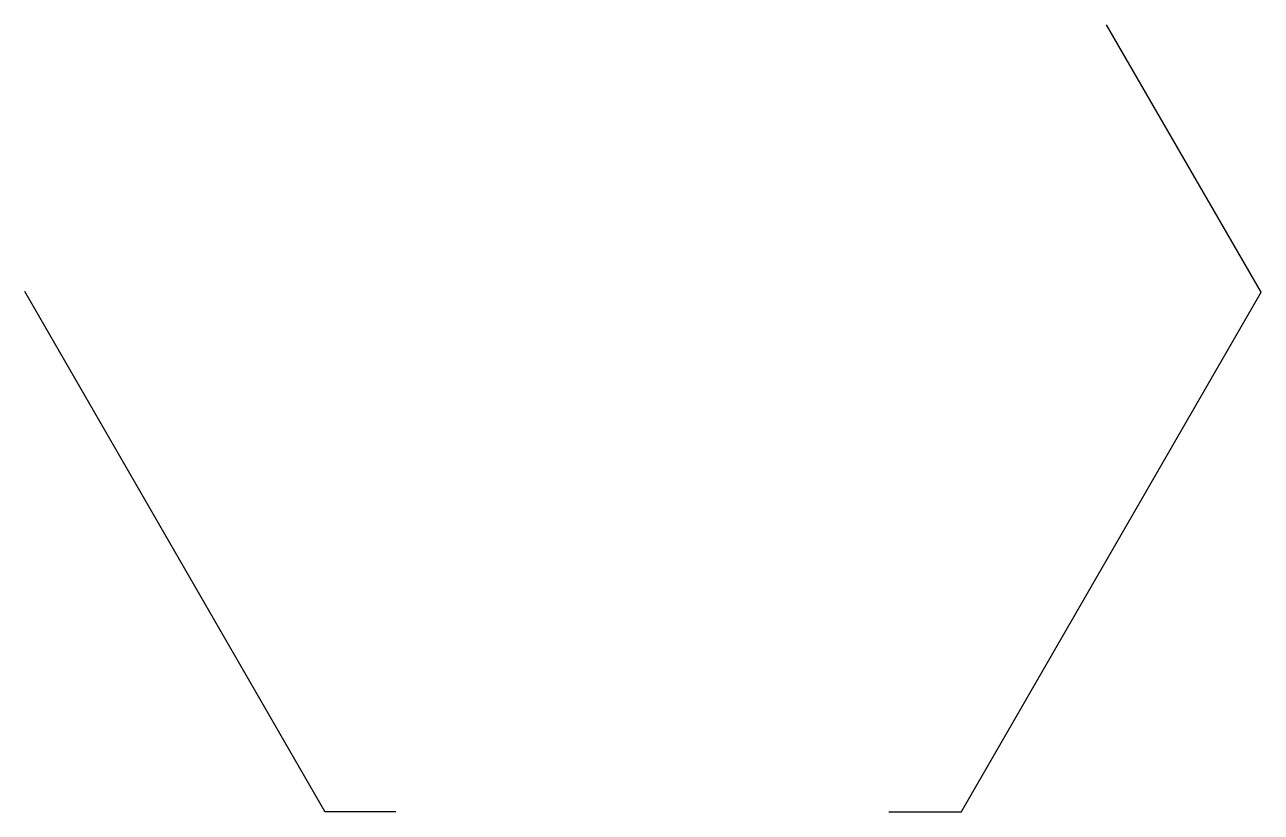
# Model space of a CAD drawing. Extents: x 2.7 to 21.9, y -18.9 to -6.7.
import ezdxf

# ---------------------------------------------------------------- set-up
doc = ezdxf.new("R2010")
doc.units = 0
doc.layers.add('LAYER_1', color=7, linetype='CONTINUOUS')

msp = doc.modelspace()

# ---------------------------------------------------------------- linework, layer by layer
at = {"layer": 'LAYER_1', "color": 1}
for points in [[(16.081, -18.936), (17.203, -18.939), (17.203, -18.944), (21.858, -10.881), (21.854, -10.881), (19.456, -6.737)], [(8.431, -18.936), (7.332, -18.936), (7.331, -18.935), (2.676, -10.873)]]:
    msp.add_lwpolyline(points, dxfattribs=at)

doc.saveas('drawing.dxf')
